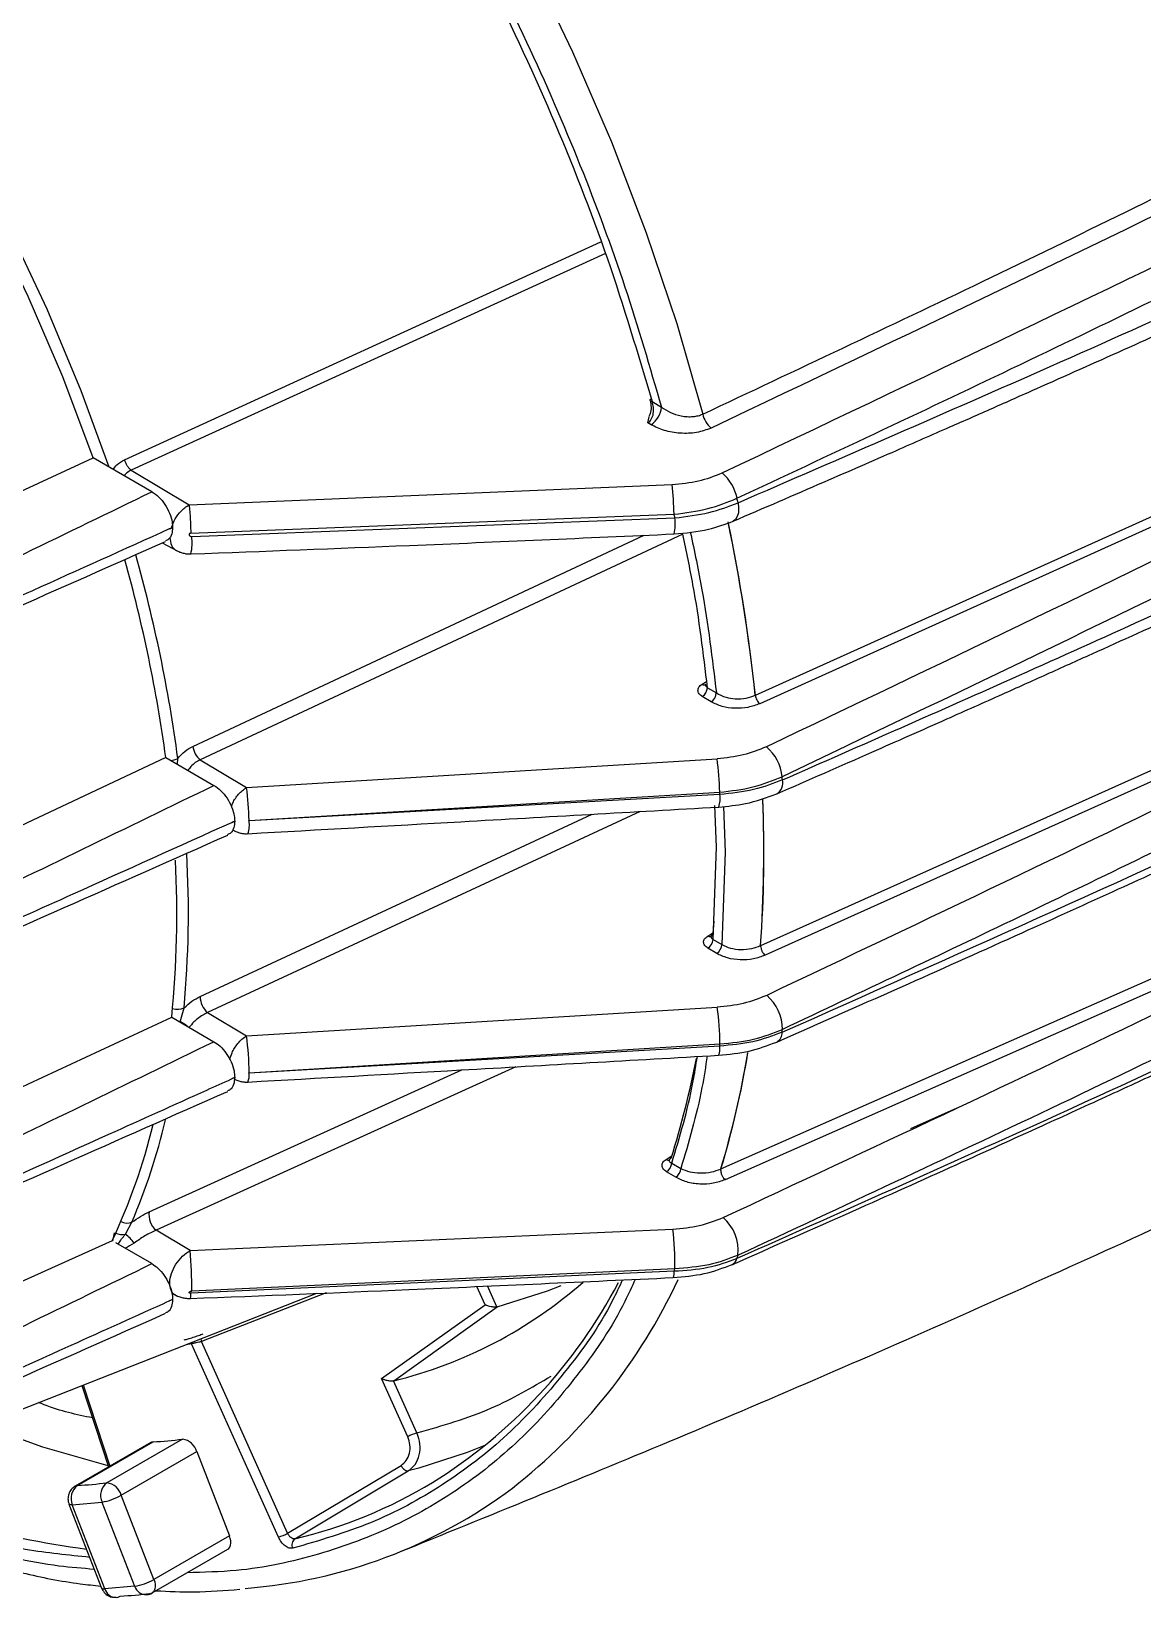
# Model space of a CAD drawing. Extents: x 11 to 120, y 2 to 94.
# Drawn here: x 18.518 to 20.805, y 10.453 to 13.69 of the extents above; entities that cross this region are included whole.
import ezdxf

# ---------------------------------------------------------------- set-up
doc = ezdxf.new("R2010")
doc.units = 0
doc.header["$MEASUREMENT"] = 0
doc.layers.add('OBJECT', color=7, linetype='CONTINUOUS')

msp = doc.modelspace()

# ---------------------------------------------------------------- linework, layer by layer
at = {"layer": 'OBJECT'}
for p, q in [((18.7095, 12.8079), (19.6898, 13.2565)), ((20.0079, 12.3232), (22.0784, 13.2578)), ((22.0874, 13.2405), (20.0168, 12.3059)), ((19.6992, 13.2323), (18.7231, 12.7863)), ((19.7952, 12.928), (19.8145, 12.9165)), ((19.7868, 12.884), (19.7891, 12.8966)), ((19.7933, 12.8801), (19.7868, 12.884)), ((16.9577, 12.0316), (18.6446, 12.8121)), ((18.7657, 12.7422), (18.6446, 12.8121)), ((18.7231, 12.7863), (18.8423, 12.7151)), ((18.8423, 12.7151), (19.8366, 12.7573)), ((18.8423, 12.7151), (18.8424, 12.715)), ((18.8457, 12.6567), (19.8406, 12.6959)), ((18.8476, 12.6502), (19.8423, 12.6884)), ((18.8083, 12.6686), (18.8083, 12.6684)), ((19.8586, 12.6547), (18.8652, 12.1902)), ((20.0189, 11.808), (21.9534, 12.6771)), ((21.9625, 12.6575), (20.0279, 11.7881)), ((18.7871, 12.637), (18.8176, 12.6203)), ((18.85, 12.2181), (19.7791, 12.6526)), ((19.8981, 12.3459), (19.9075, 12.3518)), ((19.9047, 12.346), (19.9056, 12.3455)), ((19.9093, 12.3388), (19.9276, 12.3279)), ((19.917, 12.3097), (19.8987, 12.3206)), ((18.7944, 12.1948), (17.1694, 11.4309)), ((18.7944, 12.1948), (18.8935, 12.1376)), ((18.8181, 12.1811), (18.819, 12.1931)), ((18.8652, 12.1902), (18.9604, 12.1334)), ((18.9604, 12.1334), (19.9292, 12.1925)), ((19.937, 11.3481), (21.7353, 12.1428)), ((18.9656, 12.0655), (19.9345, 12.1237)), ((19.9349, 12.1189), (18.9657, 12.0649)), ((21.744, 12.121), (19.9456, 11.326)), ((18.8651, 11.7033), (19.6721, 12.0783)), ((19.7709, 12.084), (18.8804, 11.6699)), ((19.9277, 12.0108), (19.9248, 12.0961)), ((19.9425, 12.0944), (19.9457, 12.0004)), ((18.9318, 12.0463), (18.935, 12.0446)), ((18.9362, 12.0641), (18.9362, 12.0639)), ((19.9209, 11.8207), (19.9277, 12.0108)), ((19.9457, 12.0004), (19.9389, 11.8099)), ((19.9224, 11.8582), (19.9206, 11.8327)), ((19.9099, 11.8276), (19.9207, 11.8344)), ((19.9209, 11.8207), (19.9389, 11.8099)), ((19.9283, 11.7917), (19.9102, 11.8025)), ((20.0186, 11.8079), (20.0186, 11.8069)), ((20.0188, 11.807), (20.0189, 11.808)), ((18.8064, 11.6604), (18.8935, 11.6101)), ((18.8242, 11.6513), (18.8228, 11.6509)), ((18.8242, 11.6513), (18.8319, 11.6796)), ((18.8804, 11.6699), (18.9604, 11.6221)), ((18.9604, 11.6221), (19.9296, 11.681)), ((19.9345, 11.6011), (18.9656, 11.5452)), ((18.9657, 11.5458), (19.9349, 11.6055)), ((19.5151, 11.5584), (18.7743, 11.222)), ((18.7601, 11.2601), (19.4036, 11.552)), ((18.9362, 11.5364), (18.9362, 11.5366)), ((20.4228, 11.473), (20.3276, 11.4304)), ((19.8241, 11.3677), (19.8358, 11.3749)), ((19.8358, 11.3603), (19.8545, 11.3491)), ((19.8439, 11.3309), (19.8252, 11.3421)), ((19.9368, 11.348), (19.9365, 11.3449)), ((19.9367, 11.345), (19.937, 11.3481)), ((18.711, 11.2137), (18.7244, 11.2383)), ((18.684, 11.2003), (17.0225, 10.4535)), ((18.685, 11.1997), (18.6886, 11.2169)), ((18.8443, 11.1802), (18.7743, 11.222)), ((18.8443, 11.1802), (19.8382, 11.2244)), ((18.7657, 11.1532), (18.6914, 11.1961)), ((19.8406, 11.1374), (18.8455, 11.0923)), ((19.8423, 11.1428), (18.8476, 11.0966)), ((19.4514, 11.0687), (19.4346, 11.1062)), ((19.476, 11.0642), (19.4567, 11.1072)), ((18.2545, 10.7584), (19.1055, 11.0921)), ((18.807, 11.0925), (18.8178, 11.0865)), ((18.8083, 11.0795), (18.8083, 11.0797)), ((19.1243, 11.0929), (18.8679, 10.9929)), ((19.2386, 10.9165), (19.4514, 11.0687)), ((19.2634, 10.9121), (19.4763, 11.0643)), ((19.4763, 11.0643), (19.476, 11.0642)), ((18.8474, 10.9882), (18.8359, 10.9864)), ((18.8462, 10.9904), (18.8474, 10.9882)), ((19.0261, 10.5903), (18.8474, 10.9882)), ((19.0451, 10.5983), (18.8679, 10.9929)), ((19.2923, 10.7968), (19.2386, 10.9165)), ((19.2634, 10.9121), (19.2631, 10.912)), ((19.3113, 10.8048), (19.2631, 10.912)), ((18.6214, 10.9023), (18.6763, 10.7347)), ((18.6242, 10.9034), (18.6789, 10.7362)), ((18.7635, 10.785), (18.6079, 10.6952)), ((18.6126, 10.6966), (18.7682, 10.7864)), ((18.8288, 10.7918), (18.6732, 10.702)), ((18.7025, 10.6764), (18.8581, 10.7662)), ((18.8581, 10.7662), (18.9253, 10.593)), ((19.0451, 10.5983), (19.2786, 10.7379)), ((19.06, 10.5868), (19.2934, 10.7264)), ((19.3153, 10.732), (19.2934, 10.7264)), ((18.5949, 10.6584), (18.6621, 10.4852)), ((18.6017, 10.657), (18.6629, 10.6625)), ((18.6689, 10.4838), (18.6017, 10.657)), ((18.6629, 10.6625), (18.7301, 10.4893)), ((18.7697, 10.5032), (18.7025, 10.6764)), ((18.9253, 10.593), (18.7697, 10.5032)), ((18.7663, 10.4756), (18.9219, 10.5654)), ((18.7301, 10.4893), (18.6689, 10.4838)), ((18.6624, 10.4853), (18.6641, 10.4811))]:
    msp.add_line(p, q, dxfattribs=at)
at = {"layer": 'OBJECT', "flags": 128}
for points in [[(18.0402, 15.5935), (18.1844, 15.4935), (18.3273, 15.3829), (18.4681, 15.2624), (18.6063, 15.1323), (18.7413, 14.9934), (18.8723, 14.8463), (18.9988, 14.6917), (19.1202, 14.5302), (19.2359, 14.3627), (19.3454, 14.1899), (19.4482, 14.0126), (19.5438, 13.8317), (19.6318, 13.648), (19.7117, 13.4622), (19.7832, 13.2754), (19.846, 13.0884), (19.8997, 12.9019)], [(18.6446, 12.8121), (18.5823, 12.9787), (18.5113, 13.1442), (18.432, 13.3077), (18.3448, 13.4681), (18.2505, 13.6244), (18.1494, 13.7756), (18.0423, 13.9207), (17.9299, 14.059), (17.8128, 14.1894), (17.6917, 14.3113), (17.5675, 14.4238), (17.4409, 14.5261), (17.3126, 14.6178), (17.1836, 14.6982), (17.0545, 14.7668), (16.9263, 14.8232)], [(17.347, 14.6236), (17.4766, 14.5292), (17.6044, 14.4239), (17.7297, 14.3085), (17.8516, 14.1837), (17.9693, 14.0502), (18.0822, 13.909), (18.1895, 13.7609), (18.2905, 13.6068), (18.3846, 13.4477), (18.4711, 13.2847), (18.5496, 13.1187), (18.6196, 12.9508), (18.6767, 12.7935)], [(19.7952, 12.928), (19.7935, 12.9284), (19.7922, 12.929), (19.7915, 12.9298), (19.7913, 12.9308), (19.7916, 12.9319), (19.7925, 12.933), (19.7933, 12.9338)], [(19.9722, 12.7196), (19.9734, 12.7088), (19.9729, 12.6991), (19.9708, 12.691), (19.967, 12.685), (19.962, 12.6814)], [(18.9362, 12.0641), (18.9331, 12.0626), (18.9307, 12.0615)], [(19.9206, 11.8327), (19.9203, 11.8306), (19.9196, 11.8289), (19.9186, 11.8275), (19.9172, 11.8266), (19.9156, 11.8262), (19.9138, 11.8262), (19.9119, 11.8267), (19.9099, 11.8276)], [(19.4763, 11.0643), (19.5803, 11.0971), (19.608, 11.1081)], [(18.8028, 11.0771), (18.8059, 11.0784), (18.8083, 11.0795)], [(18.4149, 10.8213), (18.5404, 10.7758), (18.6753, 10.7375)], [(18.7682, 10.7864), (18.7647, 10.7856), (18.7635, 10.785)], [(19.4526, 10.7797), (19.4148, 10.7643), (19.3153, 10.732)], [(18.6079, 10.6952), (18.6092, 10.6958), (18.6126, 10.6966)], [(18.6017, 10.657), (18.5985, 10.6569), (18.5963, 10.6573), (18.5951, 10.6581), (18.5949, 10.6584)], [(18.9219, 10.5654), (18.9239, 10.5669), (18.926, 10.5697), (18.9274, 10.5734), (18.9281, 10.5777), (18.9279, 10.5825), (18.927, 10.5877), (18.9253, 10.593)], [(18.7697, 10.5032), (18.7714, 10.4979), (18.7724, 10.4927), (18.7725, 10.4879), (18.7719, 10.4836), (18.7705, 10.4799), (18.7683, 10.4771), (18.7664, 10.4756)], [(18.6621, 10.4852), (18.6623, 10.485), (18.6635, 10.4841), (18.6657, 10.4837), (18.6689, 10.4838)], [(18.6919, 10.4661), (18.696, 10.4668), (18.7004, 10.4687)], [(18.7623, 10.4742), (18.7579, 10.4724), (18.7547, 10.4717)]]:
    msp.add_lwpolyline(points, dxfattribs=at)
at = {"layer": 'OBJECT'}
for centre, radius, start, end in [((19.7677, 12.9195), 0.0469, 302.9818, 356.325), ((19.9513, 12.9135), 0.0529, 192.5822, 229.5121), ((19.2218, 12.6864), 0.6188, 0.8779, 6.5725), ((19.8789, 12.7102), 0.0931, 11.4605, 49.4003), ((15.7623, 11.7337), 4.3238, 13.1798, 13.3033), ((19.7523, 12.6768), 0.0908, 346.2754, 7.3509), ((15.5498, 11.669), 4.4119, 13.3602, 13.4601), ((16.3272, 11.9297), 3.7014, 6.102, 11.7043), ((16.3577, 11.9345), 3.6709, 6.0795, 11.6625), ((18.7479, 12.6371), 0.1006, 346.9405, 7.4854), ((15.7517, 11.7771), 3.0712, 7.818, 15.5811), ((15.7767, 11.7839), 3.0698, 7.6615, 15.6596), ((19.9028, 12.3525), 0.0081, 234.7196, 287.4787), ((19.8859, 12.3403), 0.0235, 303.0904, 356.3183), ((19.9041, 12.3294), 0.0235, 303.0915, 356.3172), ((18.8943, 12.2241), 0.0447, 187.7073, 229.2907), ((19.9703, 12.1461), 0.0933, 5.8361, 49.5594), ((18.7994, 12.2363), 0.0474, 275.8356, 294.3921), ((19.4224, 12.1186), 0.5121, 0.5779, 8.2983), ((20.0377, 12.1426), 0.0267, 303.1646, 13.6523), ((16.6346, 11.8677), 3.4405, 4.6882, 4.7992), ((18.4477, 12.0596), 0.5179, 0.6564, 8.1948), ((19.8852, 12.1105), 0.0504, 339.8737, 9.5507), ((16.2337, 11.8101), 3.714, 4.7682, 4.8435), ((17.2394, 11.9999), 2.7859, 356.0476, 2.2633), ((17.2682, 11.9996), 2.7573, 356.016, 2.2567), ((18.9129, 12.0561), 0.0535, 340.4959, 9.4051), ((16.6996, 11.8723), 2.1174, 354.2582, 3.0154), ((16.6959, 11.8757), 2.1449, 354.7551, 3.2574), ((19.8974, 11.8222), 0.0235, 303.0898, 356.317), ((19.9155, 11.8114), 0.0235, 303.0915, 356.3172), ((20.027, 11.789), 0.0207, 113.1063, 113.8353), ((18.9087, 11.7031), 0.0436, 179.7194, 229.5404), ((19.9724, 11.6359), 0.0912, 359.737, 49.7769), ((18.8185, 11.7131), 0.0361, 253.4444, 291.732), ((18.7679, 11.5505), 0.1155, 52.4208, 60.8359), ((19.4208, 11.6071), 0.5141, 359.8234, 8.2684), ((18.4448, 11.5483), 0.5209, 359.7271, 8.1509), ((20.0414, 11.6284), 0.0217, 298.8731, 2.836), ((17.5442, 11.8637), 2.5297, 354.6882, 354.8249), ((19.9001, 11.5957), 0.0349, 337.0604, 8.842), ((17.1829, 11.8595), 2.7638, 354.6346, 354.7261), ((18.0776, 11.9068), 1.9414, 343.273, 350.5535), ((18.0785, 11.9067), 1.9406, 343.2723, 350.5028), ((18.1081, 11.9193), 1.8115, 342.3602, 349.058), ((18.933, 11.5401), 0.033, 336.6542, 8.9238), ((17.5295, 11.741), 1.2748, 334.9054, 346.3104), ((17.51, 11.7551), 1.3197, 336.9488, 346.5874), ((19.8288, 11.3745), 0.00829, 235.1706, 285.6952), ((19.8124, 11.3618), 0.0235, 303.0909, 356.3165), ((19.8311, 11.3506), 0.0235, 303.0885, 356.3176), ((19.941, 11.3383), 0.0106, 111.6706, 113.0764), ((18.7147, 11.2654), 0.0288, 243.2456, 289.6312), ((18.8005, 11.2535), 0.0409, 170.6275, 230.212), ((19.8856, 11.181), 0.0872, 353.0168, 50.2447), ((18.7051, 11.2534), 0.0402, 249.1088, 278.4151), ((18.663, 11.1482), 0.0812, 35.6015, 53.8204), ((19.2081, 11.1516), 0.6343, 359.21, 6.5914), ((18.0875, 11.1081), 0.7602, 359.1328, 5.4433), ((18.2902, 11.7101), 1.7665, 341.9827, 342.208), ((19.8132, 11.1343), 0.0276, 339.0505, 6.3812), ((18.1006, 11.7128), 1.8326, 341.7006, 341.879), ((19.9525, 11.1675), 0.0179, 292.9451, 347.9633), ((19.0456, 11.8054), 0.9195, 283.7028, 311.3755), ((18.781, 11.6093), 1.0668, 301.8072, 332.3732), ((18.7847, 11.6158), 1.1738, 308.0178, 335.0356), ((18.8902, 11.0005), 0.0236, 184.8995, 198.7454), ((18.7035, 11.8512), 1.0668, 273.4766, 276.7422), ((18.8241, 10.7569), 0.0352, 15.1926, 82.4241), ((19.3342, 10.7236), 0.0843, 105.7214, 119.7685), ((18.8693, 12.3836), 1.8335, 245.625, 262.5297), ((19.2945, 10.743), 0.0166, 197.5508, 266.217), ((18.632, 10.6699), 0.0329, 125.9471, 203.143), ((18.548, 11.7614), 1.0668, 273.4766, 276.7422), ((18.6922, 10.676), 0.0322, 126.0933, 204.8037), ((18.6686, 10.6671), 0.0352, 15.1926, 82.4241), ((18.8784, 11.533), 1.0512, 274.3397, 306.7761), ((18.8318, 11.5486), 0.9885, 283.3454, 301.1538), ((18.6455, 10.7756), 0.1145, 278.7777, 299.8913), ((19.0032, 10.6715), 0.0843, 285.7217, 299.7682), ((19.0694, 10.5745), 0.0155, 127.3348, 207.8951), ((18.7126, 10.6024), 0.1145, 278.7777, 299.8913), ((18.7541, 10.4969), 0.0251, 197.5417, 271.4628), ((18.6918, 10.4899), 0.0237, 194.735, 270.1327), ((18.6273, 11.6343), 1.1679, 273.5854, 276.6335)]:
    msp.add_arc(centre, radius, start, end, dxfattribs=at)
for points, knots in [([(18.0047, 15.5218), (18.0683, 15.478), (18.1967, 15.3898), (18.3874, 15.2322), (18.5768, 15.0551), (18.7623, 14.858), (18.9413, 14.6432), (19.1106, 14.4139), (19.2679, 14.173), (19.4113, 13.9238), (19.5387, 13.6704), (19.6488, 13.4163), (19.7424, 13.1646), (19.7906, 12.9987), (19.8145, 12.9165)], [0, 0, 0, 0, 0.0803207, 0.16194, 0.244772, 0.3293776, 0.4144874, 0.5, 0.5855181, 0.670628, 0.755228, 0.8380655, 0.919682, 1, 1, 1, 1]), ([(18.9303, 14.6285), (18.9941, 14.5439), (19.1222, 14.3739), (19.2959, 14.0991), (19.4537, 13.8131), (19.5909, 13.5192), (19.7078, 13.2226), (19.7661, 13.026), (19.7952, 12.928)], [0, 0, 0, 0, 0.165461, 0.332207, 0.5, 0.667784, 0.834534, 1, 1, 1, 1]), ([(19.8997, 12.9019), (20.0921, 12.9926), (20.484, 13.1771), (21.0725, 13.466), (21.6581, 13.7622), (22.2343, 14.0646), (22.6318, 14.2773), (22.8384, 14.3928), (22.8597, 14.4047)], [0, 0, 0, 0, 0.1891529, 0.3851663, 0.5880463, 0.7814733, 0.977427, 1, 1, 1, 1]), ([(22.8902, 14.3871), (22.6801, 14.2706), (22.0974, 13.9474), (21.1082, 13.4405), (20.3138, 13.0622), (19.917, 12.8732)], [0, 0, 0, 0, 0.2201851, 0.6104297, 1, 1, 1, 1]), ([(19.9394, 12.7808), (20.3449, 12.9735), (21.1563, 13.3592), (22.1704, 13.8781), (22.7691, 14.2099), (22.9875, 14.331)], [0, 0, 0, 0, 0.388118, 0.776745, 1, 1, 1, 1]), ([(19.9701, 12.7287), (20.159, 12.8173), (20.5432, 12.9975), (21.1201, 13.2792), (21.694, 13.568), (22.2596, 13.8624), (22.719, 14.1076), (22.9903, 14.2585), (23.0798, 14.3083)], [0, 0, 0, 0, 0.176451, 0.3589388, 0.5474679, 0.7276616, 0.9101702, 1, 1, 1, 1]), ([(19.9722, 12.7196), (20.187, 12.8126), (20.629, 13.0041), (21.2995, 13.3075), (21.7502, 13.521), (21.9816, 13.6307)], [0, 0, 0, 0, 0.315, 0.648332, 1, 1, 1, 1]), ([(19.962, 12.6815), (20.0247, 12.7084), (20.1372, 12.7569), (20.2859, 12.8217), (20.4013, 12.8724), (20.4972, 12.9147), (20.6769, 12.9944), (20.9032, 13.096), (21.1686, 13.2171), (21.3369, 13.2949), (21.4602, 13.3522), (21.553, 13.3957), (21.6706, 13.4509), (21.8128, 13.5183), (21.9155, 13.5674), (21.971, 13.594)], [0, 0, 0, 0, 0.091691, 0.164514, 0.218476, 0.261777, 0.30597, 0.484367, 0.5981, 0.703041, 0.737311, 0.783982, 0.843319, 0.915324, 1, 1, 1, 1]), ([(22.0874, 13.2405), (21.7504, 13.0658), (21.0763, 12.7165), (20.3793, 12.3836), (20.0308, 12.2171)], [0, 0, 0, 0, 0.499931, 1, 1, 1, 1]), ([(22.146, 13.193), (21.8024, 13.0147), (21.1198, 12.6605), (20.4137, 12.3231), (20.0631, 12.1556)], [0, 0, 0, 0, 0.50338, 1, 1, 1, 1]), ([(20.0636, 12.1489), (20.2266, 12.2205), (20.5621, 12.368), (21.0731, 12.6003), (21.6076, 12.849), (21.9676, 13.023), (22.1522, 13.1122)], [0, 0, 0, 0, 0.22962, 0.472827, 0.72962, 1, 1, 1, 1]), ([(20.0523, 12.1203), (20.1174, 12.1488), (20.2344, 12.2), (20.389, 12.2686), (20.509, 12.3221), (20.6086, 12.3668), (20.7955, 12.451), (21.0308, 12.5584), (21.3067, 12.6863), (21.4816, 12.7684), (21.6097, 12.829), (21.7063, 12.8749), (21.8284, 12.9332), (21.9763, 13.0044), (22.083, 13.0563), (22.1407, 13.0843)], [0, 0, 0, 0, 0.09169, 0.164513, 0.218477, 0.261778, 0.305972, 0.48437, 0.598102, 0.703044, 0.737312, 0.783982, 0.843318, 0.915323, 1, 1, 1, 1]), ([(19.7868, 12.884), (19.7881, 12.8849), (19.7907, 12.8869), (19.7939, 12.8914), (19.7965, 12.8969), (19.7985, 12.905), (19.7988, 12.916), (19.7964, 12.924), (19.7952, 12.928)], [0, 0, 0, 0, 0.115727, 0.237004, 0.365059, 0.500934, 0.749863, 1, 1, 1, 1]), ([(19.7913, 12.9302), (19.7922, 12.9257), (19.7938, 12.9168), (19.7925, 12.9047), (19.7896, 12.8989), (19.7886, 12.8969)], [0, 0, 0, 0, 0.402238, 0.791312, 1, 1, 1, 1]), ([(19.8145, 12.9165), (19.8205, 12.9124), (19.8324, 12.9045), (19.8516, 12.8985), (19.8676, 12.8965), (19.8795, 12.8967), (19.8904, 12.8984), (19.8966, 12.9008), (19.8997, 12.9019)], [0, 0, 0, 0, 0.250259, 0.499689, 0.634038, 0.76157, 0.883198, 1, 1, 1, 1]), ([(19.917, 12.8732), (19.9072, 12.8697), (19.8878, 12.8626), (19.853, 12.8616), (19.8196, 12.8671), (19.802, 12.8758), (19.7933, 12.8801)], [0, 0, 0, 0, 0.2497037, 0.4994833, 0.7493642, 1, 1, 1, 1]), ([(18.6858, 12.7883), (18.6883, 12.7915), (18.6949, 12.8001), (18.7038, 12.8049), (18.7095, 12.8079)], [0, 0, 0, 0, 0.3719799, 1, 1, 1, 1]), ([(18.7231, 12.7863), (18.7196, 12.7846), (18.714, 12.7819), (18.7099, 12.7771), (18.7084, 12.7752)], [0, 0, 0, 0, 0.627919, 1, 1, 1, 1]), ([(18.7231, 12.7863), (18.7217, 12.7875), (18.7189, 12.79), (18.715, 12.7953), (18.7116, 12.8015), (18.7102, 12.8058), (18.7095, 12.8079)], [0, 0, 0, 0, 0.245159, 0.499986, 0.754817, 1, 1, 1, 1]), ([(19.8366, 12.7573), (19.8551, 12.7589), (19.8924, 12.7623), (19.9237, 12.7746), (19.9394, 12.7808)], [0, 0, 0, 0, 0.498689, 1, 1, 1, 1]), ([(19.9595, 11.151), (20.0427, 11.1877), (20.1973, 11.256), (20.4099, 11.3515), (20.5864, 11.4315), (20.73, 11.4972), (20.8525, 11.5536), (20.9663, 11.6064), (21.1497, 11.6919), (21.402, 11.811), (21.7052, 11.9567), (21.9893, 12.0954), (22.2466, 12.2229), (22.446, 12.3232), (22.5998, 12.4012), (22.7264, 12.4658), (22.8827, 12.5463), (23.0687, 12.643), (23.2169, 12.7206), (23.3026, 12.7663), (23.3171, 12.774)], [0, 0, 0, 0, 0.071655, 0.133072, 0.184261, 0.22523, 0.258397, 0.291507, 0.325145, 0.419722, 0.514664, 0.595221, 0.674581, 0.746977, 0.776419, 0.814924, 0.862775, 0.919976, 0.986531, 1, 1, 1, 1]), ([(23.3171, 12.7818), (23.1121, 12.6742), (22.6898, 12.4524), (22.0326, 12.1231), (21.3492, 11.7925), (20.6613, 11.4714), (20.1974, 11.2649), (19.9701, 11.1637)], [0, 0, 0, 0, 0.190637, 0.392769, 0.598173, 0.803117, 1, 1, 1, 1]), ([(17.5769, 12.1638), (17.7985, 12.2719), (18.1944, 12.465), (18.5911, 12.6575), (18.7657, 12.7422)], [0, 0, 0, 0, 0.560009, 1, 1, 1, 1]), ([(18.7657, 12.7422), (18.7705, 12.7388), (18.7802, 12.7321), (18.793, 12.7162), (18.8027, 12.6981), (18.8076, 12.6815), (18.8081, 12.6722), (18.8083, 12.6686)], [0, 0, 0, 0, 0.217203, 0.434333, 0.650165, 0.864389, 1, 1, 1, 1]), ([(19.8406, 12.6959), (19.8643, 12.6989), (19.9112, 12.7047), (19.9506, 12.7207), (19.9701, 12.7287)], [0, 0, 0, 0, 0.506803, 1, 1, 1, 1]), ([(19.8423, 12.6884), (19.8662, 12.6913), (19.9132, 12.697), (19.9528, 12.7121), (19.9722, 12.7196)], [0, 0, 0, 0, 0.509049, 1, 1, 1, 1]), ([(18.8063, 12.669), (18.8085, 12.6749), (18.8131, 12.6869), (18.8237, 12.7005), (18.8338, 12.7098), (18.8394, 12.7132), (18.8424, 12.715)], [0, 0, 0, 0, 0.307498, 0.63117, 0.810107, 1, 1, 1, 1]), ([(18.8424, 12.715), (18.8428, 12.7106), (18.8436, 12.7021), (18.8446, 12.6854), (18.8453, 12.6699), (18.8456, 12.6608), (18.8457, 12.6567)], [0, 0, 0, 0, 0.295101, 0.569756, 0.806961, 1, 1, 1, 1]), ([(18.8028, 12.6661), (18.8024, 12.6659), (18.708, 12.6233), (18.5463, 12.5504), (18.3683, 12.4701), (18.2838, 12.432), (18.2664, 12.4241), (18.2659, 12.4239)], [0, 0, 0, 0, 0.002464, 0.527442, 0.903158, 0.997088, 1, 1, 1, 1]), ([(18.8083, 12.6684), (18.808, 12.6639), (18.8071, 12.6541), (18.8017, 12.6443), (18.7958, 12.6417), (18.7935, 12.6408)], [0, 0, 0, 0, 0.34784, 0.742005, 1, 1, 1, 1]), ([(18.8083, 12.6686), (18.8073, 12.6682), (18.8055, 12.6673), (18.8036, 12.6664), (18.8028, 12.6661)], [0, 0, 0, 0, 0.56004, 1, 1, 1, 1]), ([(18.8028, 12.6661), (18.8039, 12.6665), (18.8057, 12.6673), (18.8075, 12.6681), (18.8083, 12.6684)], [0, 0, 0, 0, 0.56004, 1, 1, 1, 1]), ([(18.8457, 12.6567), (18.8451, 12.6567), (18.8443, 12.6566), (18.8434, 12.6561), (18.8429, 12.6556), (18.8425, 12.655), (18.8423, 12.6543), (18.8423, 12.6535), (18.8426, 12.6526), (18.8434, 12.6516), (18.8446, 12.6508), (18.8461, 12.6503), (18.8471, 12.6503), (18.8476, 12.6502)], [0, 0, 0, 0, 0.13574, 0.194591, 0.250843, 0.311563, 0.37511, 0.438068, 0.500883, 0.619799, 0.750938, 0.873701, 1, 1, 1, 1]), ([(18.8462, 12.6141), (18.9962, 12.6198), (19.3278, 12.6325), (19.6591, 12.6472), (19.8405, 12.6553)], [0, 0, 0, 0, 0.452475, 1, 1, 1, 1]), ([(19.8405, 12.6553), (19.8648, 12.6574), (19.9081, 12.6613), (19.9455, 12.6753), (19.962, 12.6815)], [0, 0, 0, 0, 0.559422, 1, 1, 1, 1]), ([(19.9093, 12.3388), (19.901, 12.409), (19.8886, 12.5128), (19.8659, 12.62), (19.8586, 12.6547)], [0, 0, 0, 0, 0.676025, 1, 1, 1, 1]), ([(19.874, 12.6598), (19.8825, 12.6198), (19.9062, 12.5073), (19.9192, 12.3982), (19.9276, 12.3279)], [0, 0, 0, 0, 0.35548, 1, 1, 1, 1]), ([(21.9625, 12.6575), (21.6454, 12.4951), (21.0117, 12.1706), (20.358, 11.8605), (20.0313, 11.7055)], [0, 0, 0, 0, 0.500229, 1, 1, 1, 1]), ([(22.1522, 12.6701), (21.9676, 12.5743), (21.6076, 12.3875), (21.0731, 12.1204), (20.5621, 11.8709), (20.2266, 11.7124), (20.0636, 11.6355)], [0, 0, 0, 0, 0.27038, 0.527173, 0.77038, 1, 1, 1, 1]), ([(17.5904, 12.1064), (17.7733, 12.1874), (18.1747, 12.3651), (18.5756, 12.5431), (18.7938, 12.64)], [0, 0, 0, 0, 0.455752, 1, 1, 1, 1]), ([(18.8026, 12.6477), (18.8033, 12.6423), (18.8043, 12.6337), (18.8091, 12.6266), (18.8124, 12.6235), (18.8143, 12.6222), (18.8153, 12.6216), (18.8157, 12.6213), (18.8159, 12.6212)], [0, 0, 0, 0, 0.464823, 0.730673, 0.871917, 0.944596, 0.981447, 1, 1, 1, 1]), ([(18.8157, 12.6213), (18.818, 12.6202), (18.8224, 12.618), (18.83, 12.6157), (18.838, 12.6142), (18.8434, 12.6141), (18.8462, 12.6141)], [0, 0, 0, 0, 0.247422, 0.487124, 0.732383, 1, 1, 1, 1]), ([(20.0631, 11.6295), (20.4137, 11.7857), (21.1198, 12.1002), (21.8024, 12.4303), (22.146, 12.5965)], [0, 0, 0, 0, 0.49662, 1, 1, 1, 1]), ([(20.0519, 11.6094), (20.1424, 11.6493), (20.3115, 11.724), (20.5458, 11.8291), (20.7442, 11.9191), (20.9077, 11.9939), (21.0464, 12.0579), (21.1719, 12.1162), (21.2949, 12.1737), (21.4194, 12.2323), (21.5567, 12.2973), (21.7186, 12.3746), (21.9152, 12.4693), (22.0575, 12.5389), (22.1347, 12.5766)], [0, 0, 0, 0, 0.127673, 0.238652, 0.332946, 0.410559, 0.472851, 0.532128, 0.591338, 0.650482, 0.712496, 0.790612, 0.886445, 1, 1, 1, 1]), ([(19.8987, 12.3206), (19.8963, 12.3224), (19.8914, 12.3261), (19.8891, 12.3332), (19.891, 12.3403), (19.8957, 12.344), (19.8981, 12.3459)], [0, 0, 0, 0, 0.250074, 0.499948, 0.749383, 1, 1, 1, 1]), ([(19.9048, 12.346), (19.905, 12.3451), (19.9053, 12.3434), (19.9068, 12.341), (19.9085, 12.3395), (19.9093, 12.3388)], [0, 0, 0, 0, 0.338146, 0.635178, 1, 1, 1, 1]), ([(20.0168, 12.3059), (20.0091, 12.303), (19.9935, 12.2972), (19.9656, 12.2956), (19.9384, 12.2993), (19.9241, 12.3063), (19.917, 12.3097)], [0, 0, 0, 0, 0.249736, 0.499486, 0.74926, 1, 1, 1, 1]), ([(19.9276, 12.3279), (19.9339, 12.3246), (19.9454, 12.3187), (19.9674, 12.3153), (19.9891, 12.3162), (20.0015, 12.3209), (20.0076, 12.3231)], [0, 0, 0, 0, 0.275543, 0.500053, 0.755367, 1, 1, 1, 1]), ([(20.0079, 12.3232), (20.0081, 12.3217), (20.0087, 12.3185), (20.0108, 12.3134), (20.0136, 12.3089), (20.0158, 12.3069), (20.0168, 12.3059)], [0, 0, 0, 0, 0.241912, 0.499998, 0.758083, 1, 1, 1, 1]), ([(18.819, 12.1931), (18.8237, 12.1984), (18.8331, 12.2089), (18.8444, 12.215), (18.85, 12.2181)], [0, 0, 0, 0, 0.500343, 1, 1, 1, 1]), ([(20.0308, 12.2171), (20.0153, 12.2108), (19.9843, 12.1983), (19.9475, 12.1944), (19.9292, 12.1925)], [0, 0, 0, 0, 0.50155, 1, 1, 1, 1]), ([(18.8652, 12.1902), (18.8617, 12.1885), (18.8549, 12.1851), (18.8462, 12.1775), (18.8418, 12.1714), (18.8398, 12.1686)], [0, 0, 0, 0, 0.359323, 0.707891, 1, 1, 1, 1]), ([(17.6708, 11.5433), (17.8988, 11.6545), (18.306, 11.8528), (18.714, 12.0506), (18.8935, 12.1376)], [0, 0, 0, 0, 0.560008, 1, 1, 1, 1]), ([(18.8935, 12.1376), (18.8984, 12.1343), (18.908, 12.1276), (18.9209, 12.1116), (18.9305, 12.0935), (18.9355, 12.0769), (18.936, 12.0677), (18.9362, 12.0641)], [0, 0, 0, 0, 0.217202, 0.434334, 0.650167, 0.86439, 1, 1, 1, 1]), ([(19.9345, 12.1237), (19.9579, 12.1264), (20.0045, 12.1318), (20.0436, 12.1477), (20.0631, 12.1556)], [0, 0, 0, 0, 0.503406, 1, 1, 1, 1]), ([(20.0636, 12.1489), (20.0445, 12.1416), (20.0053, 12.1266), (19.9587, 12.1215), (19.9349, 12.1189)], [0, 0, 0, 0, 0.488529, 1, 1, 1, 1]), ([(21.9816, 12.1501), (21.7502, 12.0323), (21.2995, 11.8028), (20.629, 11.4765), (20.187, 11.2705), (19.9722, 11.1704)], [0, 0, 0, 0, 0.351668, 0.685, 1, 1, 1, 1]), ([(18.9293, 12.0944), (18.9302, 12.0969), (18.9322, 12.1026), (18.9375, 12.1112), (18.9441, 12.1198), (18.9519, 12.1277), (18.9575, 12.1315), (18.9604, 12.1334)], [0, 0, 0, 0, 0.153018, 0.349939, 0.55675, 0.773437, 1, 1, 1, 1]), ([(19.9325, 12.0932), (19.9512, 12.0949), (19.9941, 12.0989), (20.0313, 12.1126), (20.0523, 12.1203)], [0, 0, 0, 0, 0.436517, 1, 1, 1, 1]), ([(19.9414, 11.248), (20.2455, 11.3899), (20.8553, 11.6743), (21.4473, 11.9719), (21.744, 12.121)], [0, 0, 0, 0, 0.498752, 1, 1, 1, 1]), ([(18.9633, 12.0382), (19.1095, 12.0465), (19.4326, 12.0647), (19.7557, 12.0831), (19.9325, 12.0932)], [0, 0, 0, 0, 0.452472, 1, 1, 1, 1]), ([(18.9307, 12.0615), (18.9303, 12.0613), (18.8211, 12.0121), (18.6446, 11.9325), (18.4518, 11.8455), (18.3672, 11.8074), (18.3499, 11.7995), (18.3494, 11.7993)], [0, 0, 0, 0, 0.002274, 0.563506, 0.91051, 0.997261, 1, 1, 1, 1]), ([(18.9362, 12.0639), (18.9358, 12.0593), (18.935, 12.0496), (18.9296, 12.0397), (18.9237, 12.0372), (18.9214, 12.0362)], [0, 0, 0, 0, 0.347845, 0.742003, 1, 1, 1, 1]), ([(18.9307, 12.0615), (18.9317, 12.0619), (18.9336, 12.0627), (18.9354, 12.0635), (18.9362, 12.0639)], [0, 0, 0, 0, 0.560015, 1, 1, 1, 1]), ([(18.9352, 12.0445), (18.9376, 12.0434), (18.9421, 12.0412), (18.9497, 12.0391), (18.9572, 12.038), (18.9615, 12.0383), (18.9638, 12.0385)], [0, 0, 0, 0, 0.255132, 0.495449, 0.73852, 1, 1, 1, 1]), ([(18.9657, 12.0649), (18.9656, 12.0649), (18.9655, 12.0649), (18.9653, 12.0649), (18.9653, 12.065), (18.9652, 12.065), (18.9652, 12.0651), (18.9652, 12.0652), (18.9652, 12.0653), (18.9652, 12.0653), (18.9653, 12.0654), (18.9653, 12.0654), (18.9654, 12.0655), (18.9655, 12.0655), (18.9656, 12.0655)], [0, 0, 0, 0, 0.14846, 0.270216, 0.325866, 0.380992, 0.499258, 0.560332, 0.615032, 0.666467, 0.718978, 0.77612, 0.84064, 1, 1, 1, 1]), ([(17.6843, 11.4871), (17.8724, 11.5704), (18.2851, 11.753), (18.6973, 11.9359), (18.9217, 12.0354)], [0, 0, 0, 0, 0.455736, 1, 1, 1, 1]), ([(19.2725, 10.5585), (19.4587, 10.634), (19.8465, 10.791), (20.4312, 11.0443), (21.0275, 11.3152), (21.6054, 11.5902), (21.9818, 11.7804), (22.1628, 11.8719)], [0, 0, 0, 0, 0.1902424, 0.3962076, 0.6023972, 0.8087754, 1, 1, 1, 1]), ([(19.9102, 11.8025), (19.9078, 11.8043), (19.9029, 11.808), (19.9007, 11.815), (19.9027, 11.8221), (19.9075, 11.8258), (19.9099, 11.8276)], [0, 0, 0, 0, 0.250044, 0.499888, 0.749256, 1, 1, 1, 1]), ([(19.9206, 11.8327), (19.9194, 11.8317), (19.917, 11.8299), (19.9161, 11.8265), (19.917, 11.8239), (19.9187, 11.8219), (19.9201, 11.8211), (19.9209, 11.8207)], [0, 0, 0, 0, 0.247052, 0.499455, 0.726368, 0.857452, 1, 1, 1, 1]), ([(20.0279, 11.7881), (20.0201, 11.7852), (20.0046, 11.7794), (19.9769, 11.7777), (19.9497, 11.7814), (19.9354, 11.7883), (19.9283, 11.7917)], [0, 0, 0, 0, 0.249768, 0.499524, 0.749281, 1, 1, 1, 1]), ([(19.9389, 11.8099), (19.9446, 11.8072), (19.956, 11.8019), (19.9781, 11.7992), (20.0004, 11.8009), (20.0127, 11.8056), (20.0186, 11.8079)], [0, 0, 0, 0, 0.2504931, 0.5000217, 0.7627112, 1, 1, 1, 1]), ([(20.0188, 11.807), (20.019, 11.8054), (20.0192, 11.8029), (20.0204, 11.7993), (20.0215, 11.7964), (20.023, 11.7938), (20.025, 11.7907), (20.0267, 11.7891), (20.0279, 11.7881)], [0, 0, 0, 0, 0.24273, 0.372399, 0.504166, 0.63532, 0.763244, 1, 1, 1, 1]), ([(18.8319, 11.6796), (18.8372, 11.6845), (18.8478, 11.6942), (18.8593, 11.7003), (18.8651, 11.7033)], [0, 0, 0, 0, 0.500466, 1, 1, 1, 1]), ([(20.0313, 11.7055), (20.0158, 11.6993), (19.9847, 11.6868), (19.9479, 11.6829), (19.9296, 11.681)], [0, 0, 0, 0, 0.50157, 1, 1, 1, 1]), ([(17.1885, 10.9067), (17.4137, 11.0115), (17.9532, 11.2626), (18.4923, 11.514), (18.8064, 11.6604)], [0, 0, 0, 0, 0.4174352, 1, 1, 1, 1]), ([(18.8804, 11.6699), (18.8771, 11.6684), (18.87, 11.6651), (18.8605, 11.6582), (18.8506, 11.6496), (18.8453, 11.643), (18.842, 11.639)], [0, 0, 0, 0, 0.233726, 0.500421, 0.69251, 1, 1, 1, 1]), ([(18.9259, 11.5735), (18.9273, 11.5781), (18.9296, 11.586), (18.9357, 11.5971), (18.9425, 11.6067), (18.9509, 11.6157), (18.9572, 11.6199), (18.9604, 11.6221)], [0, 0, 0, 0, 0.236072, 0.403895, 0.587168, 0.785872, 1, 1, 1, 1]), ([(20.0631, 11.6295), (20.0436, 11.6222), (20.0045, 11.6074), (19.9579, 11.6032), (19.9345, 11.6011)], [0, 0, 0, 0, 0.496594, 1, 1, 1, 1]), ([(19.9349, 11.6055), (19.9587, 11.6078), (20.0053, 11.6123), (20.0445, 11.6279), (20.0636, 11.6355)], [0, 0, 0, 0, 0.511471, 1, 1, 1, 1]), ([(17.6708, 11.0159), (17.8988, 11.127), (18.306, 11.3254), (18.714, 11.5231), (18.8935, 11.6101)], [0, 0, 0, 0, 0.560008, 1, 1, 1, 1]), ([(18.8935, 11.6101), (18.8977, 11.6073), (18.9067, 11.6012), (18.9193, 11.5865), (18.9294, 11.5686), (18.9353, 11.5511), (18.9359, 11.541), (18.9362, 11.5366)], [0, 0, 0, 0, 0.1876001, 0.4047628, 0.6207737, 0.8351753, 1, 1, 1, 1]), ([(19.9322, 11.5822), (19.9536, 11.5843), (19.9966, 11.5885), (20.0334, 11.6025), (20.0519, 11.6094)], [0, 0, 0, 0, 0.4988017, 1, 1, 1, 1]), ([(18.9633, 11.527), (19.1094, 11.5353), (19.4324, 11.5536), (19.7554, 11.5721), (19.9322, 11.5822)], [0, 0, 0, 0, 0.452489, 1, 1, 1, 1]), ([(19.8358, 11.3603), (19.8522, 11.4142), (19.8734, 11.4842), (19.8856, 11.5618), (19.8885, 11.5797)], [0, 0, 0, 0, 0.769397, 1, 1, 1, 1]), ([(19.9088, 11.5808), (19.9054, 11.559), (19.8928, 11.4772), (19.8707, 11.4032), (19.8545, 11.3491)], [0, 0, 0, 0, 0.267427, 1, 1, 1, 1]), ([(18.3494, 11.2718), (18.3499, 11.2721), (18.4592, 11.3213), (18.6357, 11.401), (18.8285, 11.4879), (18.913, 11.526), (18.9303, 11.5338), (18.9307, 11.534)], [0, 0, 0, 0, 0.002739, 0.563971, 0.910975, 0.997726, 1, 1, 1, 1]), ([(18.9362, 11.5364), (18.9357, 11.5313), (18.9347, 11.521), (18.9289, 11.5115), (18.9233, 11.5095), (18.9213, 11.5088)], [0, 0, 0, 0, 0.3944145, 0.7888389, 1, 1, 1, 1]), ([(18.9362, 11.5366), (18.9352, 11.5361), (18.9333, 11.5353), (18.9315, 11.5344), (18.9307, 11.534)], [0, 0, 0, 0, 0.560018, 1, 1, 1, 1]), ([(18.9307, 11.534), (18.9317, 11.5345), (18.9336, 11.5353), (18.9354, 11.536), (18.9362, 11.5364)], [0, 0, 0, 0, 0.560015, 1, 1, 1, 1]), ([(18.9349, 11.5334), (18.9375, 11.5322), (18.9422, 11.5299), (18.9501, 11.5279), (18.9576, 11.5268), (18.9615, 11.527), (18.9636, 11.5271)], [0, 0, 0, 0, 0.282371, 0.530465, 0.762838, 1, 1, 1, 1]), ([(18.9656, 11.5452), (18.9655, 11.5452), (18.9654, 11.5452), (18.9653, 11.5453), (18.9653, 11.5453), (18.9652, 11.5453), (18.9652, 11.5454), (18.9652, 11.5454), (18.9652, 11.5455), (18.9652, 11.5456), (18.9653, 11.5457), (18.9653, 11.5457), (18.9655, 11.5458), (18.9656, 11.5458), (18.9657, 11.5458)], [0, 0, 0, 0, 0.156114, 0.220098, 0.277037, 0.329652, 0.38159, 0.436517, 0.497311, 0.615066, 0.669946, 0.725272, 0.848175, 1, 1, 1, 1]), ([(17.6843, 10.9597), (17.8724, 11.0429), (18.2851, 11.2255), (18.6973, 11.4084), (18.9217, 11.5079)], [0, 0, 0, 0, 0.455742, 1, 1, 1, 1]), ([(19.8252, 11.3421), (19.8227, 11.3439), (19.8177, 11.3476), (19.8151, 11.3548), (19.8167, 11.3607), (19.8202, 11.365), (19.8228, 11.3668), (19.8241, 11.3677)], [0, 0, 0, 0, 0.249848, 0.499446, 0.748666, 0.874857, 1, 1, 1, 1]), ([(19.8344, 11.3703), (19.8337, 11.3699), (19.8324, 11.369), (19.8312, 11.3675), (19.8304, 11.366), (19.8305, 11.365), (19.8305, 11.3645)], [0, 0, 0, 0, 0.233493, 0.476123, 0.730782, 1, 1, 1, 1]), ([(19.8305, 11.3645), (19.8309, 11.3637), (19.8316, 11.362), (19.8343, 11.3609), (19.8358, 11.3603)], [0, 0, 0, 0, 0.420605, 1, 1, 1, 1]), ([(19.9456, 11.326), (19.9377, 11.3231), (19.9217, 11.3173), (19.8932, 11.3161), (19.8656, 11.3203), (19.8512, 11.3274), (19.8439, 11.3309)], [0, 0, 0, 0, 0.249669, 0.499417, 0.749226, 1, 1, 1, 1]), ([(19.8545, 11.3491), (19.8604, 11.3466), (19.872, 11.3416), (19.8945, 11.3391), (19.9176, 11.3408), (19.9306, 11.3457), (19.9368, 11.348)], [0, 0, 0, 0, 0.250635, 0.500304, 0.760651, 1, 1, 1, 1]), ([(19.9367, 11.345), (19.9369, 11.3433), (19.9371, 11.3407), (19.9383, 11.337), (19.9399, 11.3333), (19.9424, 11.3291), (19.9446, 11.327), (19.9456, 11.326)], [0, 0, 0, 0, 0.251191, 0.383289, 0.515914, 0.77076, 1, 1, 1, 1]), ([(18.7244, 11.2383), (18.7304, 11.2426), (18.7423, 11.2512), (18.7542, 11.2572), (18.7601, 11.2601)], [0, 0, 0, 0, 0.500681, 1, 1, 1, 1]), ([(19.8382, 11.2244), (19.8568, 11.2261), (19.8941, 11.2295), (19.9256, 11.2418), (19.9414, 11.248)], [0, 0, 0, 0, 0.498606, 1, 1, 1, 1]), ([(18.6962, 11.1933), (18.6997, 11.1988), (18.7037, 11.2051), (18.7103, 11.2128), (18.711, 11.2137)], [0, 0, 0, 0, 0.892611, 1, 1, 1, 1]), ([(18.7743, 11.222), (18.7706, 11.2204), (18.763, 11.2171), (18.747, 11.2083), (18.7362, 11.2005), (18.729, 11.1954)], [0, 0, 0, 0, 0.2417113, 0.5011668, 1, 1, 1, 1]), ([(18.729, 11.1954), (18.7227, 11.1916), (18.7161, 11.1877), (18.7108, 11.185), (18.7106, 11.1849)], [0, 0, 0, 0, 0.960865, 1, 1, 1, 1]), ([(18.8147, 11.0885), (18.8144, 11.0886), (18.8097, 11.0895), (18.8046, 11.0982), (18.8014, 11.1135), (18.8051, 11.1329), (18.8146, 11.1522), (18.8283, 11.1696), (18.839, 11.1767), (18.8443, 11.1802)], [0, 0, 0, 0, 0.010388, 0.175104, 0.341093, 0.508363, 0.670751, 0.835427, 1, 1, 1, 1]), ([(19.9722, 11.1704), (19.9528, 11.1629), (19.9132, 11.1477), (19.8662, 11.1445), (19.8423, 11.1428)], [0, 0, 0, 0, 0.490951, 1, 1, 1, 1]), ([(17.5769, 10.5748), (17.7985, 10.683), (18.1944, 10.8761), (18.5911, 11.0685), (18.7657, 11.1532)], [0, 0, 0, 0, 0.560009, 1, 1, 1, 1]), ([(18.7657, 11.1532), (18.7699, 11.1504), (18.7788, 11.1443), (18.7914, 11.1295), (18.8016, 11.1117), (18.8074, 11.0941), (18.8081, 11.084), (18.8083, 11.0797)], [0, 0, 0, 0, 0.187598, 0.404759, 0.620773, 0.835171, 1, 1, 1, 1]), ([(19.8389, 11.1245), (19.8606, 11.1264), (19.9042, 11.1302), (19.9417, 11.1443), (19.9605, 11.1514)], [0, 0, 0, 0, 0.497727, 1, 1, 1, 1]), ([(19.9701, 11.1637), (19.9506, 11.1566), (19.9112, 11.142), (19.8643, 11.139), (19.8406, 11.1374)], [0, 0, 0, 0, 0.4931971, 1, 1, 1, 1]), ([(19.7607, 11.1209), (19.7537, 11.1057), (19.7219, 11.0355), (19.6482, 10.928), (19.5389, 10.8002), (19.4112, 10.6942), (19.268, 10.6102), (19.1103, 10.552), (18.9665, 10.5199), (18.8721, 10.5178), (18.8381, 10.517)], [0, 0, 0, 0, 0.039439, 0.181109, 0.324884, 0.471738, 0.619467, 0.767895, 0.916333, 1, 1, 1, 1]), ([(18.8442, 11.0814), (18.9943, 11.0874), (19.326, 11.1007), (19.6575, 11.1161), (19.8389, 11.1245)], [0, 0, 0, 0, 0.4525278, 1, 1, 1, 1]), ([(19.7343, 11.1198), (19.7277, 11.1057), (19.6945, 11.0343), (19.6164, 10.9259), (19.5002, 10.7973), (19.366, 10.6946), (19.2188, 10.6147), (19.11, 10.5831), (19.0557, 10.5673)], [0, 0, 0, 0, 0.046962, 0.2374204, 0.4288322, 0.6202321, 0.8106965, 1, 1, 1, 1]), ([(18.2659, 10.8349), (18.2664, 10.8351), (18.3609, 10.8778), (18.5226, 10.9507), (18.7006, 11.031), (18.7851, 11.0691), (18.8024, 11.0769), (18.8028, 11.0771)], [0, 0, 0, 0, 0.002912, 0.527889, 0.903606, 0.997536, 1, 1, 1, 1]), ([(18.8083, 11.0795), (18.8078, 11.0743), (18.8069, 11.064), (18.8011, 11.0546), (18.7954, 11.0525), (18.7935, 11.0518)], [0, 0, 0, 0, 0.394419, 0.78884, 1, 1, 1, 1]), ([(18.8083, 11.0797), (18.8073, 11.0792), (18.8055, 11.0783), (18.8036, 11.0775), (18.8028, 11.0771)], [0, 0, 0, 0, 0.56004, 1, 1, 1, 1]), ([(18.8143, 11.0884), (18.8172, 11.0871), (18.8224, 11.0846), (18.831, 11.0826), (18.8389, 11.0815), (18.8428, 11.0815), (18.8448, 11.0815)], [0, 0, 0, 0, 0.3131704, 0.5694829, 0.7894647, 1, 1, 1, 1]), ([(18.8455, 11.0923), (18.8449, 11.0923), (18.8442, 11.0924), (18.8433, 11.0926), (18.8428, 11.0929), (18.8424, 11.0933), (18.8422, 11.0937), (18.8423, 11.0942), (18.8427, 11.0948), (18.8434, 11.0955), (18.8447, 11.0961), (18.8461, 11.0965), (18.8471, 11.0966), (18.8476, 11.0966)], [0, 0, 0, 0, 0.133104, 0.191566, 0.248259, 0.311432, 0.370763, 0.43233, 0.501556, 0.620735, 0.752086, 0.875604, 1, 1, 1, 1]), ([(18.8455, 11.0923), (18.8454, 11.0895), (18.8451, 11.0839), (18.8446, 11.0807), (18.8442, 11.0816), (18.8442, 11.0817)], [0, 0, 0, 0, 0.465226, 0.954039, 1, 1, 1, 1]), ([(19.4514, 11.0687), (19.4536, 11.0679), (19.4574, 11.0666), (19.4632, 11.0652), (19.4677, 11.0644), (19.4711, 11.0641), (19.474, 11.064), (19.4754, 11.0642), (19.476, 11.0642)], [0, 0, 0, 0, 0.272374, 0.499457, 0.642326, 0.771708, 0.889924, 1, 1, 1, 1]), ([(17.5904, 10.5174), (17.7733, 10.5984), (18.1747, 10.7761), (18.5756, 10.9541), (18.7938, 11.051)], [0, 0, 0, 0, 0.455757, 1, 1, 1, 1]), ([(18.8321, 10.9963), (18.8347, 10.9969), (18.8398, 10.9982), (18.8506, 11.0015), (18.8618, 11.0053), (18.8682, 11.0077), (18.8715, 11.0089)], [0, 0, 0, 0, 0.249971, 0.499782, 0.749147, 1, 1, 1, 1]), ([(18.8679, 10.9929), (18.8669, 10.9927), (18.865, 10.9923), (18.8614, 10.9914), (18.8576, 10.9905), (18.8541, 10.9897), (18.8506, 10.9889), (18.8487, 10.9885), (18.8474, 10.9882)], [0, 0, 0, 0, 0.149135, 0.282367, 0.500461, 0.63062, 0.757329, 1, 1, 1, 1]), ([(19.2386, 10.9165), (19.2405, 10.9158), (19.2444, 10.9144), (19.2501, 10.913), (19.2549, 10.9122), (19.2583, 10.9119), (19.2611, 10.9118), (19.2625, 10.912), (19.2631, 10.912)], [0, 0, 0, 0, 0.249928, 0.499459, 0.642322, 0.771699, 0.889917, 1, 1, 1, 1]), ([(19.3113, 10.8048), (19.3637, 10.8198), (19.4615, 10.8478), (19.5476, 10.8982), (19.5876, 10.9217)], [0, 0, 0, 0, 0.535487, 1, 1, 1, 1]), ([(18.6432, 10.8356), (18.6105, 10.8424), (18.5741, 10.85), (18.5363, 10.8658), (18.5325, 10.8674)], [0, 0, 0, 0, 0.898047, 1, 1, 1, 1]), ([(19.2786, 10.7379), (19.2825, 10.741), (19.2903, 10.7472), (19.2966, 10.7626), (19.2979, 10.7801), (19.2942, 10.7912), (19.2923, 10.7968)], [0, 0, 0, 0, 0.250032, 0.499876, 0.749253, 1, 1, 1, 1]), ([(19.2934, 10.7264), (19.2985, 10.7305), (19.3088, 10.7387), (19.3171, 10.7591), (19.3189, 10.7824), (19.3139, 10.7972), (19.3113, 10.8048)], [0, 0, 0, 0, 0.24989, 0.499779, 0.744814, 1, 1, 1, 1]), ([(18.0373, 10.6833), (18.0688, 10.6681), (18.1416, 10.6329), (18.255, 10.588), (18.3774, 10.5469), (18.4986, 10.5156), (18.5932, 10.4964), (18.6464, 10.491), (18.6604, 10.4896)], [0, 0, 0, 0, 0.148659, 0.342982, 0.537857, 0.733322, 0.929452, 1, 1, 1, 1]), ([(18.6471, 10.5239), (18.623, 10.5258), (18.5384, 10.5322), (18.3871, 10.5691), (18.216, 10.6232), (18.1072, 10.6737), (18.0632, 10.6942)], [0, 0, 0, 0, 0.130502, 0.457729, 0.780133, 1, 1, 1, 1]), ([(18.6376, 10.5485), (18.5939, 10.553), (18.4761, 10.5649), (18.2917, 10.6158), (18.1505, 10.6773), (18.0887, 10.7042)], [0, 0, 0, 0, 0.249178, 0.671938, 1, 1, 1, 1]), ([(18.6079, 10.6951), (18.605, 10.693), (18.5991, 10.6888), (18.594, 10.6792), (18.5926, 10.6698), (18.5933, 10.6627), (18.5947, 10.6594), (18.5952, 10.6585)], [0, 0, 0, 0, 0.251959, 0.504833, 0.747672, 0.925614, 1, 1, 1, 1]), ([(19.0557, 10.5673), (19.0532, 10.5672), (19.0483, 10.5669), (19.0397, 10.5718), (19.0317, 10.5798), (19.0279, 10.5868), (19.0261, 10.5903)], [0, 0, 0, 0, 0.250765, 0.500177, 0.749963, 1, 1, 1, 1]), ([(19.06, 10.5868), (19.0587, 10.5867), (19.0562, 10.5866), (19.0519, 10.589), (19.0478, 10.593), (19.046, 10.5965), (19.0451, 10.5983)], [0, 0, 0, 0, 0.251115, 0.500421, 0.749961, 1, 1, 1, 1]), ([(18.6641, 10.4811), (18.6664, 10.4779), (18.6698, 10.4733), (18.6772, 10.4687), (18.6841, 10.4661), (18.6895, 10.4663), (18.6919, 10.4664)], [0, 0, 0, 0, 0.3509421, 0.511915, 0.78174, 1, 1, 1, 1]), ([(18.7547, 10.4719), (18.755, 10.4719), (18.759, 10.4718), (18.7633, 10.4731), (18.7662, 10.4756), (18.7664, 10.4757)], [0, 0, 0, 0, 0.089288, 0.951558, 1, 1, 1, 1]), ([(18.774, 10.48), (18.8002, 10.4787), (18.8591, 10.4758), (18.9155, 10.4804), (18.9468, 10.4829)], [0, 0, 0, 0, 0.446431, 1, 1, 1, 1])]:
    msp.add_open_spline(points, degree=3, knots=knots, dxfattribs=at)

doc.saveas('drawing.dxf')
